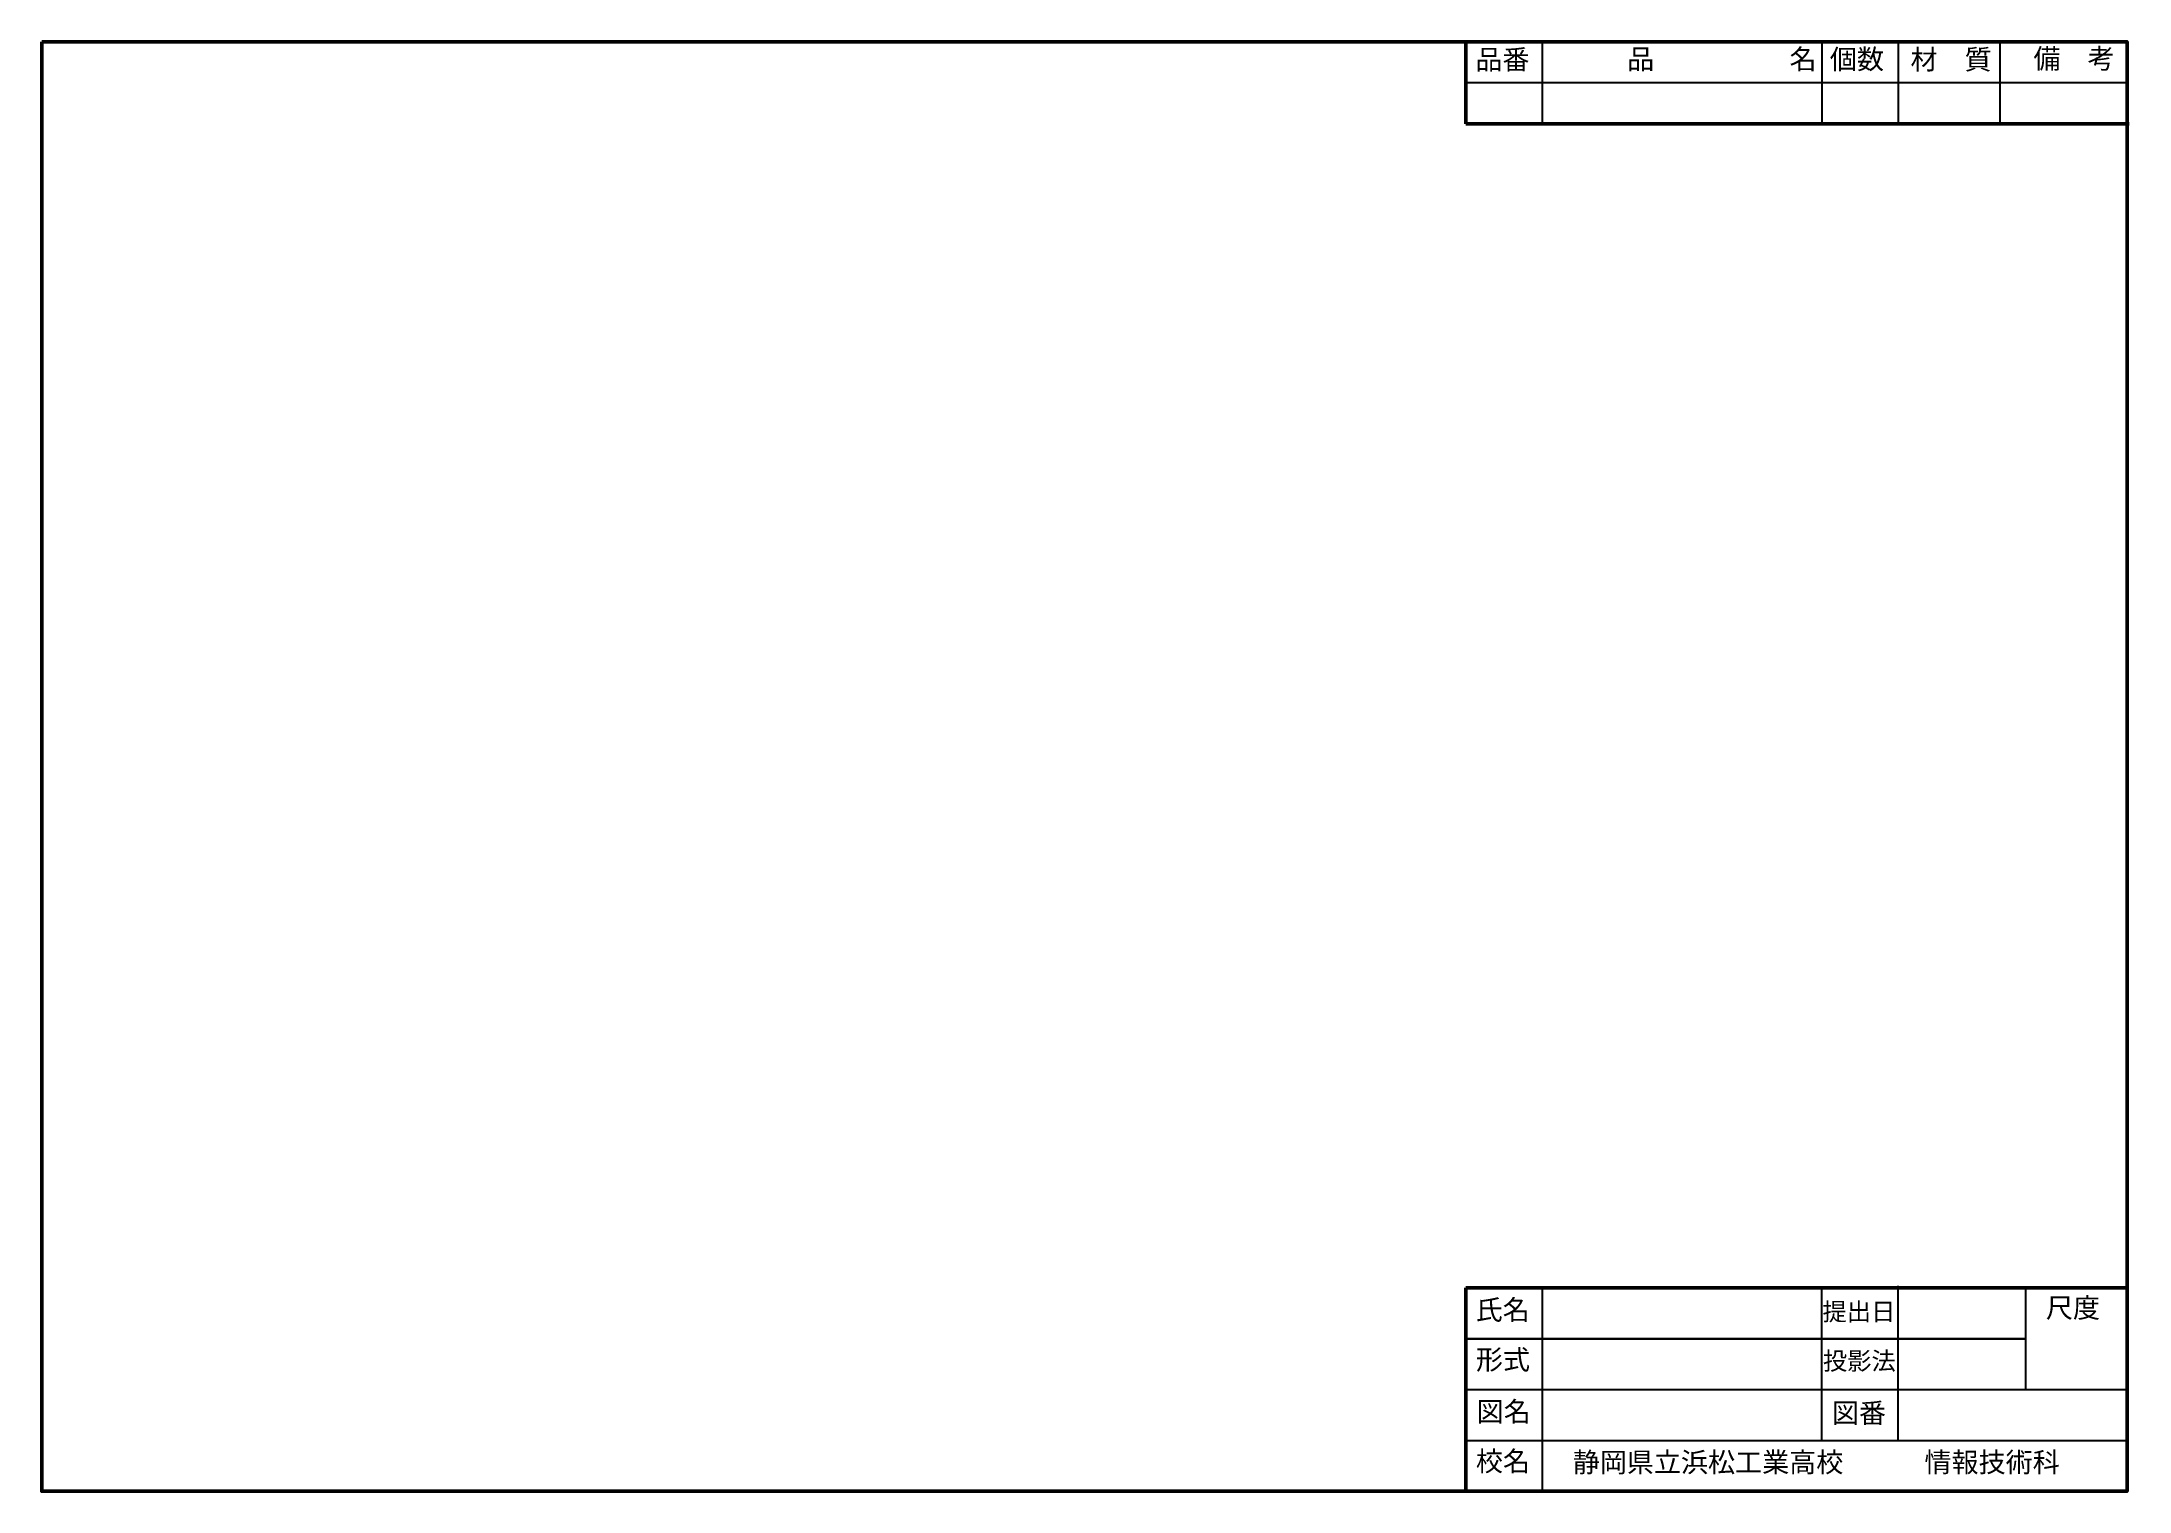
# Model space of a CAD drawing. Header units: millimetres. Extents: x 5 to 415, y 5 to 290.
import ezdxf

# ---------------------------------------------------------------- set-up
doc = ezdxf.new("R2010")
doc.units = ezdxf.units.MM
for name, color, linetype, lineweight in [('太\u3000線', 7, 'Continuous', 50), ('寸法線', 5, 'Continuous', 25), ('表題欄', 7, 'Continuous', 50)]:
    doc.layers.add(name, color=color, linetype=linetype, lineweight=lineweight)
doc.styles.get("Standard").update_dxf_attribs({"font": 'txt.shx', "height": 3.5})

msp = doc.modelspace()

# ---------------------------------------------------------------- linework, layer by layer
at = {"layer": '太\u3000線', "color": 5, "lineweight": 25}
msp.add_line((415.43, 273.87), (285, 273.87), dxfattribs=at)
at = {"layer": '太\u3000線'}
msp.add_line((285, 273.87), (415.43, 273.87), dxfattribs=at)
at = {"layer": '太\u3000線', "lineweight": 50}
msp.add_lwpolyline([(5, 290), (415, 290), (415, 5), (5, 5)], close=True, dxfattribs=at)
at = {"layer": '寸法線', "color": 5, "lineweight": 25}
msp.add_line((415, 5), (415, 5), dxfattribs=at)
at = {"layer": '表題欄', "lineweight": 50}
for p, q in [((285, 290), (285, 273.88)), ((285, 45), (415, 45)), ((285, 45), (285, 5)), ((415, 45), (415, 45))]:
    msp.add_line(p, q, dxfattribs=at)
at = {"layer": '表題欄', "color": 5, "lineweight": 25}
for p, q in [((300, 290), (300, 274.02)), ((355, 290), (355, 274.02)), ((370, 290), (370, 274.02)), ((390, 290), (390, 274.02)), ((285, 282), (415, 282)), ((370, 35.04), (370, 45.39)), ((300, 45), (300, 5)), ((355, 15), (355, 45)), ((395, 45), (395, 25)), ((285, 35), (395, 35)), ((395, 35), (285, 35)), ((370, 24.97), (370, 35.04)), ((285, 25), (415, 25)), ((370, 15), (370, 25)), ((285, 15), (415, 15)), ((285, 15), (415, 15))]:
    msp.add_line(p, q, dxfattribs=at)

# ---------------------------------------------------------------- texts
at = {"layer": '表題欄', "lineweight": 50, "attachment_point": 1}
for s, insert, char_height, width in [('{\\fＭＳ Ｐゴシック|b0|i0|c128|p2;品番}', (286.86, 288.46), 3.9, 13.6291), ('{\\fＭＳ Ｐゴシック|b0|i0|c128|p2;\u3000\u3000\u3000品\u3000\u3000\u3000\u3000\u3000名}', (300.75, 288.53), 3.9, 60.053), ('{\\fＭＳ Ｐゴシック|b0|i0|c128|p2;個数}', (356.56, 288.52), 3.9, 18.23), ('{\\fＭＳ Ｐゴシック|b0|i0|c128|p2;材\u3000質}', (372.42, 288.46), 3.9, 17.8578), ('{\\fＭＳ Ｐゴシック|b0|i0|c128|p2;\u3000備\u3000考}', (391.27, 288.64), 3.9, 24.2768), ('{\\fＭＳ Ｐゴシック|b0|i0|c128|p2;氏名}', (286.92, 42.63), 3.9, 14.5173), ('{\\fＭＳ Ｐゴシック|b0|i0|c128|p2;提出日}', (355.12, 42.06), 3.5, 14.6241), ('{\\fＭＳ Ｐゴシック|b0|i0|c128|p2;尺度}', (399.04, 43.03), 3.9, 15.9987), ('{\\fＭＳ Ｐゴシック|b0|i0|c128|p2;形式}', (286.97, 32.83), 3.9, 14.5173), ('{\\fＭＳ Ｐゴシック|b0|i0|c128|p2;投影法}', (355.19, 32.37), 3.5, 15.1099), ('{\\fＭＳ Ｐゴシック|b0|i0|c128|p2;図名}', (287.13, 22.62), 3.9, 14.0879), ('{\\fＭＳ Ｐゴシック|b0|i0|c128|p2;図番}', (356.96, 22.33), 3.9, 15.4062), ('{\\fＭＳ Ｐゴシック|b0|i0|c128|p2;校名}', (286.96, 12.86), 3.9, 14.9068), ('{\\fMS PGothic|b0|i0|c128|p2;静岡県立浜松工業高校\u3000\u3000\u3000情報技術科}', (306.01, 12.65), 3.9, 114.3611)]:
    msp.add_mtext(s, dxfattribs=dict(at, insert=insert, char_height=char_height, width=width))

doc.saveas('drawing.dxf')
